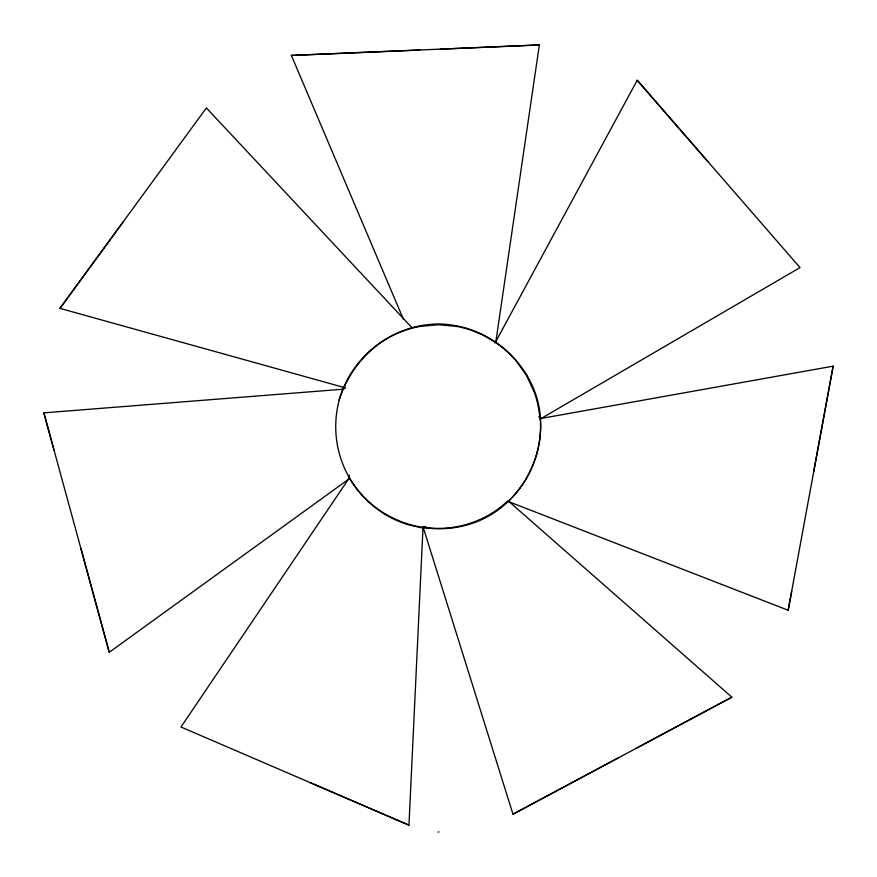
<?xml version="1.0" encoding="UTF-8"?>
<svg xmlns="http://www.w3.org/2000/svg" width="877" height="877" viewBox="0 0 877 877"><rect width="100%" height="100%" fill="white"/><g stroke="black" fill="none" stroke-linecap="round" stroke-linejoin="round"><path stroke-width="1.32" d="M349.331 477.899L180.98 727.011L408.956 825.158L423.043 526.715M495.034 343.028L637.217 80.256L800.021 267.606L540.265 418.998L538.653 408.956A84.916 84.916 0 0 0 534.06 391.8L526.606 375.685L516.367 361.171A84.916 84.916 0 0 0 503.815 348.618L495.757 342.436L539.355 44.946L291.372 55.426L403.365 319.129M349.287 475.224L349.474 477.954C377.417 526.003 441.438 543.159 489.662 515.512C528.831 492.611 548.98 443.959 537.48 400.076C525.498 356.314 483.72 324.26 438.347 324.008C392.984 324.26 351.206 356.314 339.224 400.076A102.631 102.631 0 0 0 363.122 496.437L368.548 501.863A102.631 102.631 0 0 0 408.101 524.709L423.054 528.118L423.185 527.263A101.765 101.765 0 0 0 501.797 506.204L507.575 501.238L788.182 610.249L791.668 591.328M788.182 610.249L833.15 366.158L540.407 418.581M339.081 400.022C349.145 369.031 372.21 341.668 403.53 330.925A84.948 84.948 0 0 1 420.664 326.343L438.347 324.731L456.04 326.343A84.916 84.916 0 0 1 473.185 330.936L482.569 334.817L495.757 342.436M345.154 387.777L59.965 308.364L206.391 107.937L411.784 327.505M507.86 501.556C530.41 480.782 542.666 449.561 540.265 418.998L538.873 416.674M349.156 478.842L109.252 652.302L43.85 412.859L343.576 389.169L345.571 387.316M425.762 526.43L423.185 527.263L512.979 814.207L618.548 757.739M512.979 814.207L731.856 697.171L508.342 500.975M438.083 832.054L438.928 831.944M419.743 50.022L398.882 50.91A951.633 1.633 -2.4 0 1 291.372 55.426M440.353 49.156L539.355 44.946M43.85 412.859L54.078 450.274M342.534 389.87A102.631 102.631 0 0 1 343.532 387.36M310.129 782.591A951.633 1.633 23.3 0 1 408.956 825.158M80.914 548.487A951.633 1.633 74.8 0 1 109.252 652.291M123.46 221.486A951.633 1.633 -53.8 0 1 59.965 308.353M707.783 161.489A951.633 1.633 49.1 0 1 637.217 80.267M813.637 471.979A951.633 1.633 -79.5 0 1 833.15 366.158M636.954 747.895A951.633 1.633 -28.1 0 1 731.856 697.171"/></g></svg>
